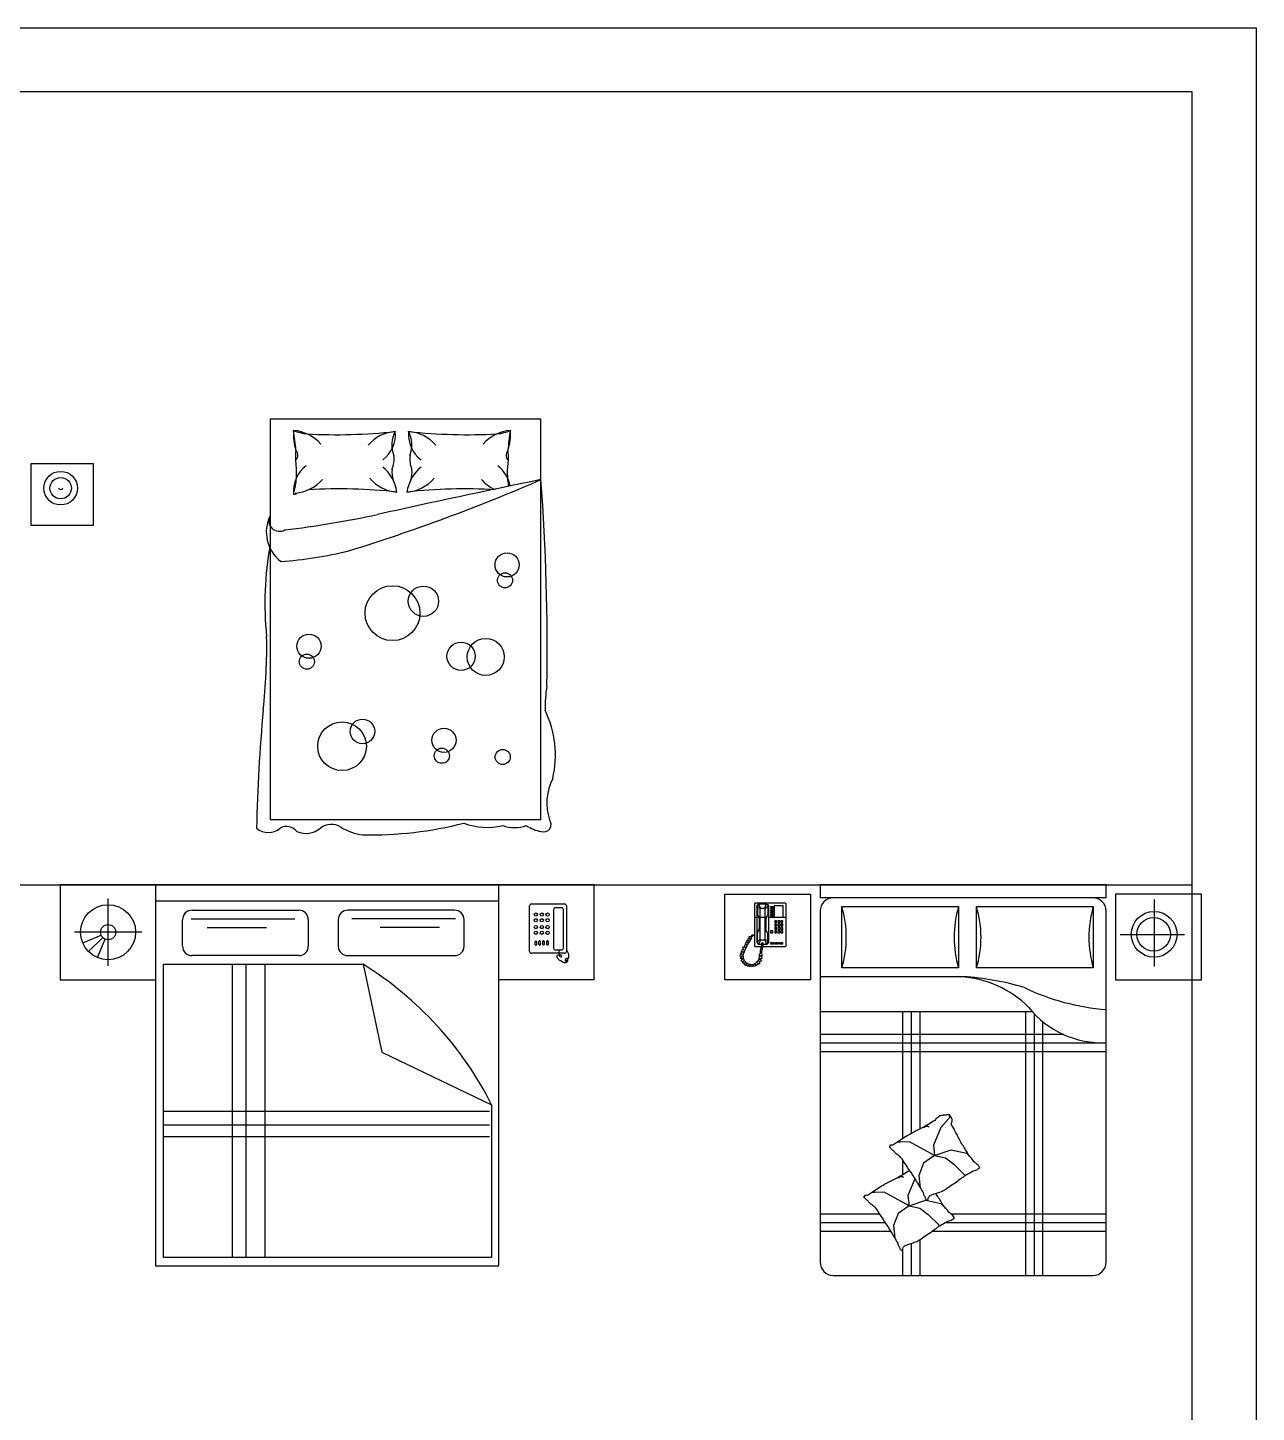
# Model space of a CAD drawing. Header units: inches. Extents: x 9.7 to 52.2, y 13.1 to 37.9.
# Drawn here: x 45.79 to 52.24, y 30.63 to 37.9 of the extents above; entities that cross this region are included whole.
import ezdxf

# ---------------------------------------------------------------- set-up
doc = ezdxf.new("R2010")
doc.units = ezdxf.units.IN
doc.header["$MEASUREMENT"] = 0
for name, color, linetype in [('02', 2, 'Continuous'), ('1', 1, 'Continuous'), ('kadrbm', 4, 'Continuous')]:
    doc.layers.add(name, color=color, linetype=linetype)

# ---------------------------------------------------------------- blocks, each defined once
blk = doc.blocks.new('kadrbm')
at = {"layer": 'kadrbm', "color": 4}
blk.add_lwpolyline([(0, 0), (0, 24.7972), (21, 24.7972), (21, 0), (0, 0)], close=True, dxfattribs=at)
blk.add_lwpolyline([(20.6631, 0.3257), (20.6631, 24.4603), (0.3369, 24.4603), (0.3369, 0.3257), (20.6631, 0.3257)], dxfattribs=at)

msp = doc.modelspace()

# ---------------------------------------------------------------- linework, layer by layer
at = {"layer": '02'}
for p, q in [((48.4853, 35.8441), (47.0654, 35.8441)), ((47.0654, 35.8441), (47.0654, 33.7406)), ((48.4853, 33.7406), (48.4853, 35.8441)), ((48.4853, 33.7406), (47.0654, 33.7406)), ((48.764, 33.4004), (45.964, 33.4004)), ((45.964, 33.4004), (45.964, 32.9004)), ((46.464, 33.4004), (46.464, 31.4004)), ((48.264, 31.4004), (48.264, 33.4004)), ((48.764, 32.9004), (48.764, 33.4004)), ((49.4498, 32.9004), (49.4498, 33.3504)), ((49.4498, 33.3504), (49.8998, 33.3504)), ((49.8998, 33.3504), (49.8998, 32.9004)), ((51.4498, 33.4004), (49.9498, 33.4004)), ((49.9498, 33.4004), (49.9498, 33.3314)), ((51.4498, 33.3314), (51.4498, 33.4004)), ((51.9498, 33.3504), (51.4998, 33.3504)), ((51.4998, 33.3504), (51.4998, 32.9004)), ((51.9498, 32.9004), (51.9498, 33.3504)), ((46.2148, 32.9747), (46.2148, 33.3276)), ((48.264, 33.3135), (46.464, 33.3135)), ((48.4255, 33.0508), (48.4255, 33.2898)), ((48.4355, 33.2998), (48.6086, 33.2998)), ((48.5929, 33.2798), (48.5614, 33.2798)), ((48.6186, 33.2898), (48.6186, 33.0508)), ((49.6078, 33.304), (49.6046, 33.3008)), ((49.6046, 33.3008), (49.6046, 33.0796)), ((49.7681, 33.304), (49.6078, 33.304)), ((49.6254, 33.2992), (49.6174, 33.2912)), ((49.6174, 33.2912), (49.6174, 33.0988)), ((49.6222, 33.2944), (49.6206, 33.288)), ((49.6206, 33.288), (49.635, 33.2736)), ((49.6206, 33.288), (49.6206, 33.2447)), ((49.6286, 33.2976), (49.6222, 33.2944)), ((49.6366, 33.2768), (49.6286, 33.2976)), ((49.6671, 33.2976), (49.6286, 33.2976)), ((49.6591, 33.2768), (49.6671, 33.2976)), ((49.6751, 33.288), (49.6607, 33.2736)), ((49.6671, 33.2976), (49.6735, 33.2944)), ((49.6799, 33.2912), (49.6735, 33.2992)), ((49.6735, 33.2944), (49.6751, 33.288)), ((49.6751, 33.288), (49.6751, 33.2447)), ((49.6799, 33.0972), (49.6799, 33.2912)), ((49.6911, 33.2864), (49.704, 33.2864)), ((49.6911, 33.2816), (49.6911, 33.2864)), ((49.704, 33.2816), (49.6911, 33.2816)), ((49.704, 33.2864), (49.704, 33.2816)), ((49.7553, 33.2896), (49.7088, 33.2896)), ((49.7088, 33.2896), (49.7088, 33.2303)), ((49.7553, 33.2303), (49.7553, 33.2896)), ((49.7713, 33.3008), (49.7681, 33.304)), ((49.7713, 33.0796), (49.7713, 33.3008)), ((51.4498, 33.3314), (49.9498, 33.3314)), ((50.0638, 33.2855), (50.6759, 33.2855)), ((50.0638, 32.9637), (50.0638, 33.2855)), ((50.6759, 33.2855), (50.6759, 32.9637)), ((50.7706, 32.9637), (50.7706, 33.2855)), ((50.7706, 33.2855), (51.3827, 33.2855)), ((51.3827, 33.2855), (51.3827, 32.9637)), ((51.7017, 33.3224), (51.7017, 32.9707)), ((46.605, 33.0781), (46.605, 33.2167)), ((46.6502, 33.2216), (47.1941, 33.2216)), ((46.655, 33.2667), (47.2151, 33.2667)), ((47.2651, 33.2167), (47.2651, 33.0781)), ((47.422, 33.2167), (47.422, 33.0781)), ((48.0322, 33.2667), (47.472, 33.2667)), ((48.037, 33.2216), (47.4931, 33.2216)), ((48.0822, 33.0781), (48.0822, 33.2167)), ((48.5514, 33.2698), (48.5514, 33.0679)), ((48.6029, 33.0679), (48.6029, 33.2698)), ((49.6174, 33.2277), (49.6046, 33.2277)), ((49.6206, 33.2447), (49.6238, 33.2367)), ((49.6238, 33.2367), (49.6286, 33.2287)), ((49.6286, 33.2287), (49.6302, 33.2175)), ((49.6669, 33.2277), (49.6288, 33.2277)), ((49.6302, 33.2175), (49.6302, 33.171)), ((49.635, 33.2736), (49.6366, 33.2768)), ((49.635, 33.1149), (49.635, 33.2736)), ((49.6366, 33.2768), (49.6591, 33.2768)), ((49.6607, 33.2736), (49.6591, 33.2768)), ((49.6607, 33.1149), (49.6607, 33.2736)), ((49.6671, 33.2287), (49.6655, 33.2175)), ((49.6655, 33.2175), (49.6655, 33.171)), ((49.6719, 33.2367), (49.6671, 33.2287)), ((49.6751, 33.2447), (49.6719, 33.2367)), ((49.7713, 33.2277), (49.6799, 33.2277)), ((49.6911, 33.272), (49.6911, 33.2768)), ((49.6911, 33.2768), (49.704, 33.2768)), ((49.704, 33.272), (49.6911, 33.272)), ((49.6911, 33.2623), (49.6911, 33.2672)), ((49.6911, 33.2672), (49.704, 33.2672)), ((49.704, 33.2623), (49.6911, 33.2623)), ((49.6911, 33.2527), (49.6911, 33.2575)), ((49.6911, 33.2575), (49.704, 33.2575)), ((49.704, 33.2527), (49.6911, 33.2527)), ((49.6911, 33.2431), (49.6911, 33.2479)), ((49.6911, 33.2479), (49.704, 33.2479)), ((49.704, 33.2431), (49.6911, 33.2431)), ((49.6911, 33.2335), (49.6911, 33.2383)), ((49.6911, 33.2383), (49.704, 33.2383)), ((49.704, 33.2335), (49.6911, 33.2335)), ((49.704, 33.2768), (49.704, 33.272)), ((49.704, 33.2672), (49.704, 33.2623)), ((49.704, 33.2575), (49.704, 33.2527)), ((49.704, 33.2479), (49.704, 33.2431)), ((49.704, 33.2383), (49.704, 33.2335)), ((49.7088, 33.2303), (49.7553, 33.2303)), ((49.7216, 33.211), (49.712, 33.211)), ((49.712, 33.211), (49.712, 33.2014)), ((49.7216, 33.2014), (49.7216, 33.211)), ((49.728, 33.211), (49.728, 33.2014)), ((49.7376, 33.211), (49.728, 33.211)), ((49.7376, 33.2014), (49.7376, 33.211)), ((49.744, 33.211), (49.744, 33.2014)), ((49.7537, 33.211), (49.744, 33.211)), ((49.7537, 33.2014), (49.7537, 33.211)), ((49.9498, 33.2625), (49.9498, 31.4194)), ((51.4498, 31.4194), (51.4498, 33.2625)), ((46.3913, 33.1512), (46.0383, 33.1512)), ((46.0814, 33.0959), (46.1781, 33.136)), ((46.7341, 33.1764), (47.0456, 33.1764)), ((47.953, 33.1764), (47.6416, 33.1764)), ((49.5873, 33.1295), (49.5918, 33.1357)), ((49.5918, 33.1357), (49.5957, 33.138)), ((49.5986, 33.1328), (49.5951, 33.1302)), ((49.5957, 33.138), (49.6046, 33.1389)), ((49.6046, 33.1341), (49.5986, 33.1328)), ((49.6206, 33.1437), (49.6238, 33.1517)), ((49.6206, 33.1004), (49.6206, 33.1437)), ((49.6238, 33.1517), (49.6286, 33.1598)), ((49.6286, 33.1598), (49.6302, 33.171)), ((49.6671, 33.1598), (49.6655, 33.171)), ((49.6719, 33.1517), (49.6671, 33.1598)), ((49.6751, 33.1437), (49.6719, 33.1517)), ((49.6751, 33.1004), (49.6751, 33.1437)), ((49.6895, 33.1581), (49.6895, 33.1485)), ((49.7024, 33.1581), (49.6895, 33.1581)), ((49.6895, 33.1485), (49.7024, 33.1485)), ((49.7024, 33.1485), (49.7024, 33.1581)), ((49.712, 33.2014), (49.7216, 33.2014)), ((49.712, 33.1934), (49.712, 33.1838)), ((49.7216, 33.1934), (49.712, 33.1934)), ((49.712, 33.1838), (49.7216, 33.1838)), ((49.7216, 33.1758), (49.712, 33.1758)), ((49.712, 33.1758), (49.712, 33.1662)), ((49.712, 33.1662), (49.7216, 33.1662)), ((49.712, 33.1581), (49.712, 33.1485)), ((49.7216, 33.1581), (49.712, 33.1581)), ((49.712, 33.1485), (49.7216, 33.1485)), ((49.7216, 33.1838), (49.7216, 33.1934)), ((49.7216, 33.1662), (49.7216, 33.1758)), ((49.7216, 33.1485), (49.7216, 33.1581)), ((49.728, 33.2014), (49.7376, 33.2014)), ((49.728, 33.1934), (49.728, 33.1838)), ((49.7376, 33.1934), (49.728, 33.1934)), ((49.728, 33.1838), (49.7376, 33.1838)), ((49.728, 33.1758), (49.728, 33.1662)), ((49.7376, 33.1758), (49.728, 33.1758)), ((49.728, 33.1662), (49.7376, 33.1662)), ((49.728, 33.1581), (49.728, 33.1485)), ((49.7376, 33.1581), (49.728, 33.1581)), ((49.728, 33.1485), (49.7376, 33.1485)), ((49.7376, 33.1838), (49.7376, 33.1934)), ((49.7376, 33.1662), (49.7376, 33.1758)), ((49.7376, 33.1485), (49.7376, 33.1581)), ((49.744, 33.2014), (49.7537, 33.2014)), ((49.744, 33.1934), (49.744, 33.1838)), ((49.7537, 33.1934), (49.744, 33.1934)), ((49.744, 33.1838), (49.7537, 33.1838)), ((49.744, 33.1758), (49.744, 33.1662)), ((49.7537, 33.1758), (49.744, 33.1758)), ((49.744, 33.1662), (49.7537, 33.1662)), ((49.744, 33.1581), (49.744, 33.1485)), ((49.7537, 33.1581), (49.744, 33.1581)), ((49.744, 33.1485), (49.7537, 33.1485)), ((49.7537, 33.1838), (49.7537, 33.1934)), ((49.7537, 33.1662), (49.7537, 33.1758)), ((49.7537, 33.1485), (49.7537, 33.1581)), ((51.5227, 33.1399), (51.8608, 33.1399)), ((46.1127, 33.0491), (46.1867, 33.1231)), ((46.1595, 33.0178), (46.1996, 33.1145)), ((49.5376, 33.0506), (49.5406, 33.0604)), ((49.5406, 33.0604), (49.5503, 33.0594)), ((49.5445, 33.0688), (49.548, 33.074)), ((49.5503, 33.0594), (49.5445, 33.0688)), ((49.548, 33.074), (49.5571, 33.0714)), ((49.5522, 33.0802), (49.5558, 33.087)), ((49.5571, 33.0714), (49.5522, 33.0802)), ((49.5652, 33.0782), (49.5548, 33.0594)), ((49.5558, 33.087), (49.5646, 33.0841)), ((49.5587, 33.0915), (49.562, 33.0987)), ((49.5646, 33.0841), (49.5587, 33.0915)), ((49.562, 33.0987), (49.5707, 33.0948)), ((49.5639, 33.1023), (49.5665, 33.1075)), ((49.5707, 33.0948), (49.5639, 33.1023)), ((49.5665, 33.0815), (49.5642, 33.0808)), ((49.5642, 33.0808), (49.5652, 33.0782)), ((49.5665, 33.1075), (49.5759, 33.1045)), ((49.5733, 33.0948), (49.5665, 33.0815)), ((49.5707, 33.1139), (49.5733, 33.1188)), ((49.5759, 33.1045), (49.5707, 33.1139)), ((49.5733, 33.1188), (49.5818, 33.1162)), ((49.5837, 33.1123), (49.5733, 33.0948)), ((49.5766, 33.1247), (49.5779, 33.1282)), ((49.5818, 33.1162), (49.5766, 33.1247)), ((49.5779, 33.1282), (49.5814, 33.1292)), ((49.5814, 33.1292), (49.5873, 33.1295)), ((49.5895, 33.1221), (49.5837, 33.1123)), ((49.5857, 33.1253), (49.5895, 33.1221)), ((49.5889, 33.1253), (49.5857, 33.1253)), ((49.5908, 33.1273), (49.5889, 33.1253)), ((49.5951, 33.1302), (49.5908, 33.1273)), ((49.6046, 33.0796), (49.6078, 33.0764)), ((49.6078, 33.0764), (49.6423, 33.0764)), ((49.6174, 33.0988), (49.6254, 33.0892)), ((49.6206, 33.1004), (49.635, 33.1149)), ((49.6222, 33.094), (49.6206, 33.1004)), ((49.6286, 33.0908), (49.6222, 33.094)), ((49.6254, 33.0892), (49.6442, 33.0892)), ((49.6366, 33.1117), (49.6286, 33.0908)), ((49.635, 33.1149), (49.6366, 33.1117)), ((49.6366, 33.1117), (49.6591, 33.1117)), ((49.6376, 33.0571), (49.6414, 33.0724)), ((49.6414, 33.0724), (49.6437, 33.0828)), ((49.6453, 33.0656), (49.6414, 33.0503)), ((49.6437, 33.0828), (49.6446, 33.0956)), ((49.6446, 33.0956), (49.6495, 33.0956)), ((49.6492, 33.0818), (49.6453, 33.0656)), ((49.6479, 33.0764), (49.7681, 33.0764)), ((49.6495, 33.0956), (49.6492, 33.0818)), ((49.6494, 33.0892), (49.6719, 33.0892)), ((49.6607, 33.1149), (49.6591, 33.1117)), ((49.6591, 33.1117), (49.6671, 33.0908)), ((49.6751, 33.1004), (49.6607, 33.1149)), ((49.6671, 33.0908), (49.6735, 33.094)), ((49.6719, 33.0892), (49.6799, 33.0972)), ((49.6735, 33.094), (49.6751, 33.1004)), ((49.6911, 33.0876), (49.6911, 33.0972)), ((49.6911, 33.0972), (49.7072, 33.0972)), ((49.7072, 33.0876), (49.6911, 33.0876)), ((49.7072, 33.0972), (49.7072, 33.0876)), ((49.7075, 33.082), (49.7075, 33.082)), ((49.7136, 33.0972), (49.7296, 33.0972)), ((49.7136, 33.0876), (49.7136, 33.0972)), ((49.7296, 33.0876), (49.7136, 33.0876)), ((49.7296, 33.0972), (49.7296, 33.0876)), ((49.736, 33.0972), (49.752, 33.0972)), ((49.736, 33.0876), (49.736, 33.0972)), ((49.752, 33.0876), (49.736, 33.0876)), ((49.752, 33.0972), (49.752, 33.0876)), ((49.7681, 33.0764), (49.7713, 33.0796)), ((47.2151, 33.0281), (46.655, 33.0281)), ((47.472, 33.0281), (48.0322, 33.0281)), ((48.6086, 33.0408), (48.4355, 33.0408)), ((48.5614, 33.0579), (48.5929, 33.0579)), ((48.5688, 33.0276, -10.4), (48.5678, 33.0255, -10.4)), ((48.5678, 33.0255, -10.4), (48.5678, 33.023, -10.4)), ((48.5678, 33.023, -10.4), (48.5687, 33.0202, -10.4)), ((48.5687, 33.0202, -10.4), (48.5703, 33.0172, -10.4)), ((48.5707, 33.0292, -10.4), (48.5688, 33.0276, -10.4)), ((48.5703, 33.0172, -10.4), (48.5724, 33.0142, -10.4)), ((48.5733, 33.0305, -10.4), (48.5707, 33.0292, -10.4)), ((48.5724, 33.0142, -10.4), (48.5748, 33.0113, -10.4)), ((48.5763, 33.0313, -10.4), (48.5733, 33.0305, -10.4)), ((48.5748, 33.0113, -10.4), (48.5773, 33.0087, -10.4)), ((48.5796, 33.0318, -10.4), (48.5763, 33.0313, -10.4)), ((48.5773, 33.0087, -10.4), (48.5797, 33.0064, -10.4)), ((48.583, 33.0318, -10.4), (48.5796, 33.0318, -10.4)), ((48.5797, 33.0064, -10.4), (48.5818, 33.0047, -10.4)), ((48.5808, 33.0569, -10.4), (48.5799, 33.0459, -10.4)), ((48.5799, 33.0459, -10.4), (48.5801, 33.0375, -10.4)), ((48.5801, 33.0375, -10.4), (48.5812, 33.0312, -10.4)), ((48.5812, 33.0312, -10.4), (48.5829, 33.0269, -10.4)), ((48.5818, 33.0047, -10.4), (48.5835, 33.0036, -10.4)), ((48.5829, 33.0269, -10.4), (48.5851, 33.0241, -10.4)), ((48.5861, 33.0316, -10.4), (48.583, 33.0318, -10.4)), ((48.5835, 33.0036, -10.4), (48.5848, 33.0031, -10.4)), ((48.5848, 33.0031, -10.4), (48.5858, 33.0029, -10.4)), ((48.5851, 33.0241, -10.4), (48.5874, 33.0226, -10.4)), ((48.5858, 33.0029, -10.4), (48.5865, 33.003, -10.4)), ((48.589, 33.031, -10.4), (48.5861, 33.0316, -10.4)), ((48.5865, 33.003, -10.4), (48.5871, 33.0032, -10.4)), ((48.5871, 33.0032, -10.4), (48.5875, 33.0035, -10.4)), ((48.5874, 33.0226, -10.4), (48.5897, 33.0221, -10.4)), ((48.5875, 33.0035, -10.4), (48.588, 33.0036, -10.4)), ((48.588, 33.0036, -10.4), (48.5886, 33.0034, -10.4)), ((48.5886, 33.0034, -10.4), (48.5893, 33.0028, -10.4)), ((48.5912, 33.0301, -10.4), (48.589, 33.031, -10.4)), ((48.5893, 33.0028, -10.4), (48.5902, 33.0019, -10.4)), ((48.5897, 33.0221, -10.4), (48.5917, 33.0223, -10.4)), ((48.5902, 33.0019, -10.4), (48.5913, 33.0007, -10.4)), ((48.5929, 33.0289, -10.4), (48.5912, 33.0301, -10.4)), ((48.5913, 33.0007, -10.4), (48.5926, 32.9994, -10.4)), ((48.5917, 33.0223, -10.4), (48.5932, 33.0229, -10.4)), ((48.5926, 32.9994, -10.4), (48.5941, 32.998, -10.4)), ((48.5941, 33.0276, -10.4), (48.5929, 33.0289, -10.4)), ((48.5932, 33.0229, -10.4), (48.5942, 33.0238, -10.4)), ((48.5947, 33.0263, -10.4), (48.5941, 33.0276, -10.4)), ((48.5941, 32.998, -10.4), (48.5959, 32.9966, -10.4)), ((48.5942, 33.0238, -10.4), (48.5947, 33.025, -10.4)), ((48.5947, 33.025, -10.4), (48.5947, 33.0263, -10.4)), ((48.5959, 32.9966, -10.4), (48.5979, 32.9953, -10.4)), ((48.5979, 32.9953, -10.4), (48.6002, 32.9941, -10.4)), ((48.6002, 32.9941, -10.4), (48.6028, 32.9933, -10.4)), ((48.6028, 32.9933, -10.4), (48.6055, 32.9926, -10.4)), ((48.6055, 32.9926, -10.4), (48.6084, 32.9923, -10.4)), ((48.6084, 32.9923, -10.4), (48.6113, 32.9922, -10.4)), ((48.6113, 32.9922, -10.4), (48.6141, 32.9924, -10.4)), ((48.6117, 33.0053, -10.4), (48.6116, 33.0038, -10.4)), ((48.6116, 33.0038, -10.4), (48.6118, 33.0026, -10.4)), ((48.6122, 33.0068, -10.4), (48.6117, 33.0053, -10.4)), ((48.6118, 33.0026, -10.4), (48.6125, 33.0016, -10.4)), ((48.6129, 33.0084, -10.4), (48.6122, 33.0068, -10.4)), ((48.6125, 33.0016, -10.4), (48.6136, 33.0011, -10.4)), ((48.6139, 33.0098, -10.4), (48.6129, 33.0084, -10.4)), ((48.6136, 33.0011, -10.4), (48.6151, 33.001, -10.4)), ((48.615, 33.0112, -10.4), (48.6139, 33.0098, -10.4)), ((48.6141, 32.9924, -10.4), (48.6168, 32.9929, -10.4)), ((48.6162, 33.0122, -10.4), (48.615, 33.0112, -10.4)), ((48.6151, 33.001, -10.4), (48.617, 33.0013, -10.4)), ((48.6176, 33.0129, -10.4), (48.6162, 33.0122, -10.4)), ((48.6168, 32.9929, -10.4), (48.6193, 32.9937, -10.4)), ((48.617, 33.0013, -10.4), (48.619, 33.0022, -10.4)), ((48.6189, 33.0133, -10.4), (48.6176, 33.0129, -10.4)), ((48.6222, 33.0527, -10.4), (48.6186, 33.056, -10.4)), ((48.6202, 33.0134, -10.4), (48.6189, 33.0133, -10.4)), ((48.619, 33.0022, -10.4), (48.6212, 33.0037, -10.4)), ((48.6193, 32.9937, -10.4), (48.6214, 32.9948, -10.4)), ((48.6215, 33.0131, -10.4), (48.6202, 33.0134, -10.4)), ((48.6212, 33.0037, -10.4), (48.6234, 33.0059, -10.4)), ((48.6214, 32.9948, -10.4), (48.6231, 32.9963, -10.4)), ((48.6227, 33.0125, -10.4), (48.6215, 33.0131, -10.4)), ((48.6268, 33.0463, -10.4), (48.6222, 33.0527, -10.4)), ((48.6238, 33.0117, -10.4), (48.6227, 33.0125, -10.4)), ((48.6231, 32.9963, -10.4), (48.6244, 32.9979, -10.4)), ((48.6234, 33.0059, -10.4), (48.6256, 33.0088, -10.4)), ((48.6247, 33.0106, -10.4), (48.6238, 33.0117, -10.4)), ((48.6244, 32.9979, -10.4), (48.6254, 32.9998, -10.4)), ((48.6255, 33.0092, -10.4), (48.6247, 33.0106, -10.4)), ((48.6254, 32.9998, -10.4), (48.626, 33.0017, -10.4)), ((48.626, 33.0075, -10.4), (48.6255, 33.0092, -10.4)), ((48.6256, 33.0088, -10.4), (48.6277, 33.0124, -10.4)), ((48.6263, 33.0057, -10.4), (48.626, 33.0075, -10.4)), ((48.626, 33.0017, -10.4), (48.6263, 33.0037, -10.4)), ((48.6263, 33.0037, -10.4), (48.6263, 33.0057, -10.4)), ((48.6298, 33.0398, -10.4), (48.6268, 33.0463, -10.4)), ((48.6277, 33.0124, -10.4), (48.6295, 33.0168, -10.4)), ((48.6295, 33.0168, -10.4), (48.6309, 33.0219, -10.4)), ((48.6313, 33.0335, -10.4), (48.6298, 33.0398, -10.4)), ((48.6309, 33.0219, -10.4), (48.6316, 33.0275, -10.4)), ((48.6316, 33.0275, -10.4), (48.6313, 33.0335, -10.4)), ((49.5308, 33.0253), (49.5324, 33.0334)), ((49.5409, 33.0224), (49.5308, 33.0253)), ((49.5324, 33.0334), (49.5412, 33.0334)), ((49.5324, 33.0175), (49.5409, 33.0224)), ((49.5337, 33.011), (49.5324, 33.0175)), ((49.5438, 33.0114), (49.5337, 33.011)), ((49.5344, 33.0399), (49.5367, 33.0474)), ((49.5412, 33.0334), (49.5344, 33.0399)), ((49.536, 33.0026), (49.5438, 33.0114)), ((49.5386, 32.9961), (49.536, 33.0026)), ((49.5367, 33.0474), (49.547, 33.0471)), ((49.547, 33.0471), (49.5376, 33.0506)), ((49.548, 32.999), (49.5386, 32.9961)), ((49.5435, 32.9903), (49.548, 32.999)), ((49.5477, 32.9864), (49.5435, 32.9903)), ((49.5548, 33.0594), (49.5441, 33.0289)), ((49.5441, 33.0289), (49.5487, 33.0046)), ((49.5568, 32.9903), (49.5477, 32.9864)), ((49.5487, 33.0046), (49.5629, 32.9906)), ((49.5529, 32.9815), (49.5568, 32.9903)), ((49.5629, 32.9906), (49.5818, 32.9825)), ((49.6012, 32.9841), (49.6184, 32.9932)), ((49.6184, 32.9932), (49.6307, 33.0088)), ((49.621, 32.9896), (49.6223, 32.9809)), ((49.6285, 32.9841), (49.621, 32.9896)), ((49.6333, 32.9899), (49.6285, 32.9841)), ((49.6288, 32.999), (49.6333, 32.9899)), ((49.6385, 32.9971), (49.6288, 32.999)), ((49.6307, 33.0088), (49.6324, 33.0292)), ((49.6311, 33.0367), (49.6369, 33.0409)), ((49.6324, 33.0292), (49.6311, 33.0367)), ((49.644, 33.0127), (49.6337, 33.0117)), ((49.6337, 33.0117), (49.6427, 33.0046)), ((49.645, 33.0286), (49.6356, 33.0269)), ((49.6356, 33.0269), (49.6447, 33.0214)), ((49.6366, 33.0493), (49.6376, 33.0571)), ((49.6369, 33.0409), (49.6366, 33.0493)), ((49.6427, 33.0046), (49.6385, 32.9971)), ((49.6418, 33.0419), (49.6408, 33.0399)), ((49.6408, 33.0399), (49.6444, 33.0364)), ((49.6414, 33.0503), (49.6418, 33.0419)), ((49.6447, 33.0214), (49.644, 33.0127)), ((49.6444, 33.0364), (49.645, 33.0286)), ((46.5061, 31.4449), (46.5061, 32.983)), ((46.5061, 32.983), (47.5521, 32.983)), ((46.8679, 31.4482), (46.8679, 32.9814)), ((46.9396, 31.4482), (46.9396, 32.9814)), ((47.0383, 31.4482), (47.0383, 32.9814)), ((47.5521, 32.983), (47.6508, 32.5219)), ((49.5581, 32.977), (49.5529, 32.9815)), ((49.5649, 32.9854), (49.5581, 32.977)), ((49.5639, 32.9757), (49.5649, 32.9854)), ((49.5691, 32.9731), (49.5639, 32.9757)), ((49.5766, 32.9796), (49.5691, 32.9731)), ((49.5769, 32.9708), (49.5766, 32.9796)), ((49.5831, 32.9692), (49.5769, 32.9708)), ((49.5818, 32.9825), (49.6012, 32.9841)), ((49.5866, 32.9796), (49.5831, 32.9692)), ((49.5889, 32.9701), (49.5866, 32.9796)), ((49.5944, 32.9708), (49.5889, 32.9701)), ((49.5983, 32.9796), (49.5944, 32.9708)), ((49.6025, 32.9708), (49.5983, 32.9796)), ((49.6093, 32.9727), (49.6025, 32.9708)), ((49.6084, 32.9835), (49.6093, 32.9727)), ((49.6161, 32.977), (49.6084, 32.9835)), ((49.6223, 32.9809), (49.6161, 32.977)), ((50.6998, 32.9177), (49.9498, 32.9177)), ((50.6759, 32.9637), (50.0638, 32.9637)), ((51.3827, 32.9637), (50.7706, 32.9637)), ((45.964, 32.9004), (46.464, 32.9004)), ((48.764, 32.9004), (48.264, 32.9004)), ((49.8998, 32.9004), (49.4498, 32.9004)), ((51.4998, 32.9004), (51.9498, 32.9004)), ((51.0676, 32.7338), (49.9498, 32.7338)), ((50.3826, 32.7338), (50.3826, 32.0675)), ((50.4279, 32.7338), (50.4279, 32.0948)), ((50.4731, 32.7338), (50.4731, 32.1178)), ((51.0264, 32.7338), (51.0264, 31.3504)), ((51.0717, 32.7253), (51.0717, 31.3504)), ((51.1169, 32.6827), (51.1169, 31.3504)), ((51.2282, 32.6136), (49.9498, 32.6136)), ((51.4498, 32.5684), (49.9498, 32.5684)), ((47.6508, 32.5219), (48.2265, 32.2448)), ((51.4498, 32.5231), (49.9498, 32.5231)), ((48.2157, 32.211), (46.5048, 32.211)), ((48.2265, 32.2448), (48.2265, 31.4449)), ((48.2157, 32.1394), (46.5048, 32.1394)), ((50.582, 32.1258), (50.5437, 32.0336)), ((50.6378, 32.1876), (50.582, 32.1258)), ((48.2157, 32.0767), (46.5048, 32.0767)), ((50.3696, 32.0499), (50.3577, 32.0497)), ((50.4188, 32.0511), (50.3696, 32.0499)), ((50.5499, 31.9794), (50.4188, 32.0511)), ((50.5499, 31.9794), (50.4921, 31.939)), ((50.5437, 32.0336), (50.5499, 31.9794)), ((50.5499, 31.9794), (50.6373, 32.0094)), ((50.5499, 31.9794), (50.6066, 31.9671)), ((50.6373, 32.0094), (50.7168, 31.9915)), ((50.7168, 31.9915), (50.7311, 31.9783)), ((50.3826, 31.9547), (50.3826, 31.8779)), ((50.4921, 31.939), (50.4683, 31.8752)), ((50.6066, 31.9671), (50.6504, 31.9337)), ((50.6504, 31.9337), (50.7072, 31.8779)), ((50.4463, 31.8568), (50.4101, 31.7697)), ((50.4683, 31.8752), (50.4753, 31.8097)), ((50.7072, 31.8779), (50.7065, 31.8722)), ((50.2359, 31.7859), (50.2241, 31.7857)), ((50.2852, 31.7871), (50.2359, 31.7859)), ((50.4162, 31.7154), (50.2852, 31.7871)), ((50.4101, 31.7697), (50.4162, 31.7154)), ((50.4162, 31.7154), (50.3584, 31.6751)), ((50.4162, 31.7154), (50.5036, 31.7455)), ((50.4162, 31.7154), (50.4729, 31.7032)), ((50.4729, 31.7032), (50.5167, 31.6697)), ((50.5036, 31.7455), (50.5831, 31.7275)), ((50.5831, 31.7275), (50.5975, 31.7143)), ((50.2616, 31.671), (49.9498, 31.671)), ((50.2915, 31.6257), (49.9498, 31.6257)), ((50.3584, 31.6751), (50.3346, 31.6113)), ((50.3346, 31.6113), (50.3416, 31.5458)), ((50.5167, 31.6697), (50.5736, 31.614)), ((50.5736, 31.614), (50.5728, 31.6082)), ((51.4498, 31.6257), (50.6025, 31.6257)), ((51.4498, 31.671), (50.6372, 31.671)), ((50.3202, 31.5805), (49.9498, 31.5805)), ((50.4731, 31.5376), (50.4731, 31.3504)), ((51.4498, 31.5805), (50.535, 31.5805)), ((50.3826, 31.4862), (50.3826, 31.3504)), ((50.4279, 31.5178), (50.4279, 31.3504)), ((46.464, 31.4004), (48.264, 31.4004)), ((48.2265, 31.4449), (46.5061, 31.4449)), ((50.0187, 31.3504), (51.3808, 31.3504))]:
    msp.add_line(p, q, dxfattribs=at)
msp.add_lwpolyline([(45.8104, 35.6108), (46.1357, 35.6108), (46.1357, 35.2855), (45.8104, 35.2855)], close=True, dxfattribs=at)
msp.add_lwpolyline([(45.9751, 35.4813, -1), (45.957, 35.4813)], format="xyb", dxfattribs=at)
msp.add_lwpolyline([(50.7533, 31.8996, 0.101392), (50.7765, 31.9069, -0.223768), (50.7862, 31.9128, -0.25558), (50.7866, 31.9173, -0.081563), (50.7794, 31.9283, -0.071805), (50.7688, 31.937, 0.069985), (50.7579, 31.9458, 0.03546), (50.7274, 31.9838, 0.029432), (50.6968, 32.0339, 0.001554), (50.6833, 32.0596, -0.00152), (50.6694, 32.0858, -0.004735), (50.6548, 32.1127, 0.00382), (50.6366, 32.1459, 0.296001), (50.6392, 32.177, -0.649774), (50.6304, 32.1934, -0.02319), (50.6253, 32.1928, 0.0288), (50.6212, 32.1923, 0.005727), (50.6142, 32.192, -0.004358), (50.605, 32.1917, -0.027528), (50.5859, 32.1897, -0.046214), (50.5748, 32.1869, -0.194121), (50.5647, 32.1779, 0.133719), (50.5519, 32.1635, 0.011505), (50.5204, 32.144, 0.008882), (50.4787, 32.1205, 0.012426), (50.4232, 32.0922, -0.033612), (50.4032, 32.0809), (50.3625, 32.0542), (50.3311, 32.0336, 0.224341), (50.3155, 32.0314, -0.722772), (50.3114, 32.0257, -0.103513), (50.3136, 32.0237, 0.053465), (50.3183, 32.0202, 0.030109), (50.3313, 32.0067, -0.031436), (50.3439, 31.9938, -0.05324), (50.3537, 31.9867, 0.05518), (50.3631, 31.9797, 0.056271), (50.3768, 31.9639, 0.0108), (50.4364, 31.8731, 0.00456), (50.4753, 31.8097, 0.01125), (50.4902, 31.7835, 0.069394), (50.4963, 31.7671, -0.079756), (50.5019, 31.7529, -0.106399), (50.51, 31.7442, -0.328642), (50.5142, 31.7444, -0.299547), (50.516, 31.7496, 0.189917), (50.517, 31.7578, 0.033518), (50.5214, 31.7648, 0.075627), (50.524, 31.7674, 0.053489), (50.5298, 31.7708, 0.017838), (50.5484, 31.7784, 0.038394), (50.5713, 31.7849, -0.059529), (50.5859, 31.7897, -0.035943), (50.6056, 31.8007, -0.011245), (50.665, 31.8416, -0.006203), (50.6913, 31.8611, 0.010783), (50.7065, 31.8722, 0.019485), (50.7159, 31.8782, 0.005062)], format="xyb", close=True, dxfattribs=at)
at = {"layer": '02', "elevation": 5.4277}
for points in [[(50.4183, 31.8998, 0.001256), (50.4183, 31.8996, 0.011505), (50.3868, 31.8801, 0.008882), (50.345, 31.8566, 0.012426), (50.2896, 31.8283, -0.033612), (50.2695, 31.817), (50.2288, 31.7903), (50.1974, 31.7697, 0.224341), (50.1818, 31.7675, -0.722772), (50.1777, 31.7617, -0.103513), (50.1799, 31.7597, 0.053465), (50.1846, 31.7563, 0.030109), (50.1977, 31.7428, -0.031436), (50.2103, 31.7299, -0.05324), (50.2201, 31.7227, 0.05518), (50.2295, 31.7158, 0.056271), (50.2432, 31.7, 0.0108), (50.3028, 31.6091, 0.00456), (50.3416, 31.5458, 0.01125), (50.3565, 31.5196, 0.069394), (50.3627, 31.5032, -0.079756), (50.3683, 31.489, -0.106399), (50.3764, 31.4803, -0.328642), (50.3806, 31.4804, -0.299547), (50.3824, 31.4857, 0.189917), (50.3834, 31.4939, 0.033518), (50.3878, 31.5009, 0.075627), (50.3904, 31.5035, 0.053489), (50.3962, 31.5069, 0.017838), (50.4148, 31.5145, 0.038394), (50.4377, 31.521, -0.059529), (50.4523, 31.5258, -0.035943), (50.472, 31.5368, -0.011245), (50.5313, 31.5777, -0.006203), (50.5576, 31.5972, 0.010783), (50.5728, 31.6082, 0.019485), (50.5823, 31.6142, 0.005062), (50.6197, 31.6356, 0.101392)], [(50.6197, 31.6356, 0.101392), (50.6428, 31.643, -0.223768), (50.6526, 31.6489, -0.25558), (50.653, 31.6533, -0.081563), (50.6458, 31.6644, -0.071805), (50.6352, 31.6731, 0.069985), (50.6243, 31.6819, 0.03546), (50.5937, 31.7199, 0.029432), (50.5632, 31.77, 0.000641), (50.5576, 31.7806, -0.00152)]]:
    msp.add_lwpolyline(points, format="xyb", dxfattribs=at)
at = {"layer": '02'}
for centre, radius in [((45.966, 35.4813), 0.0883), ((45.966, 35.4813), 0.056), ((48.3077, 35.0788), 0.0634), ((48.2966, 34.9977), 0.0397), ((47.7066, 34.8253), 0.1438), ((47.8688, 34.888), 0.0796), ((47.2685, 34.6521), 0.0634), ((48.0665, 34.5991), 0.0742), ((48.1955, 34.5955), 0.0969), ((47.2574, 34.571), 0.0397), ((47.4422, 34.1272), 0.1278), ((47.5491, 34.2046), 0.0644), ((47.9763, 34.1584), 0.0634), ((47.9652, 34.0772), 0.0397), ((48.2847, 34.0707), 0.0397), ((46.2148, 33.1512), 0.1444), ((48.4584, 33.244), 0.00858), ((48.4584, 33.2139), 0.00858), ((48.4899, 33.244), 0.00858), ((48.4899, 33.2139), 0.00858), ((48.5199, 33.244), 0.00858), ((48.5199, 33.2139), 0.00858), ((51.7017, 33.1399), 0.12), ((51.6993, 33.1399), 0.088), ((46.2148, 33.1512), 0.0397), ((48.4584, 33.1782), 0.00858), ((48.4584, 33.1481), 0.00858), ((48.4899, 33.1782), 0.00858), ((48.4899, 33.1481), 0.00858), ((48.5199, 33.1782), 0.00858), ((48.5199, 33.1481), 0.00858)]:
    msp.add_circle(centre, radius, dxfattribs=at)
for centre, radius, start, end in [((44.543, 44.6113), 9.9037, 287.23179, 293.45661), ((59.2236, -16.9365), 53.5502, 101.56788, 102.50629), ((36.9194, 34.6536), 11.5987, 358.96324, 4.31375), ((47.2382, 35.2509), 0.1935, 153.26565, 232.60571), ((47.1136, 35.3104), 0.0555, 150.2, 299.56443), ((46.4824, 40.7177), 5.4952, 276.88323, 282.02737), ((48.6889, 34.8793), 1.652, 169.34671, 186.12721), ((46.9883, 37.1361), 2.0433, 273.71494, 283.83432), ((44.012, 34.6499), 3.0349, 353.72989, 1.00127), ((49.2161, 34.331), 0.709, 170.85351, 181.25017), ((56.1515, 33.4873), 9.1606, 174.79424, 178.68759), ((48.0155, 34.0797), 0.5455, 347.06895, 25.62095), ((48.8013, 33.8278), 0.2853, 152.95133, 197.70792), ((47.3854, 33.6288), 0.0884, 55.43503, 129.33326), ((47.5859, 35.6655), 2.004, 268.98836, 284.31052), ((48.2051, 34.0563), 0.355, 249.58409, 282.95874), ((48.4991, 33.7163), 0.0392, 251.16598, 39.2523), ((47.0552, 33.7696), 0.0953, 229.49742, 310.50258), ((47.151, 33.6366), 0.0693, 38.12461, 119.27216), ((47.2526, 33.7925), 0.1225, 247.41067, 308.83743), ((47.595, 33.9765), 0.3178, 239.88511, 261.95467), ((48.3466, 33.9051), 0.2044, 252.36297, 287.63703), ((48.528, 33.8941), 0.2191, 236.97353, 258.75934), ((48.4355, 33.2898), 0.01, 90, 180), ((48.5614, 33.2698), 0.01, 90, 180), ((48.5929, 33.2698), 0.01, 0, 90), ((48.6086, 33.2898), 0.01, 0, 90), ((50.0187, 33.2625), 0.069, 90, 180), ((49.5122, 33.1246), 0.5747, 343.73979, 16.26021), ((51.2276, 33.1246), 0.5747, 163.73979, 196.26021), ((50.2189, 33.1246), 0.5747, 343.73979, 16.26021), ((51.9343, 33.1246), 0.5747, 163.73979, 196.26021), ((51.3808, 33.2625), 0.069, 0, 90), ((46.655, 33.2167), 0.05, 90, 180), ((47.2151, 33.2167), 0.05, 0, 90), ((47.472, 33.2167), 0.05, 90, 180), ((48.0322, 33.2167), 0.05, 0, 90), ((46.655, 33.0781), 0.05, 180, 270), ((47.2151, 33.0781), 0.05, 270, 0), ((47.472, 33.0781), 0.05, 180, 270), ((48.0322, 33.0781), 0.05, 270, 0), ((48.4755, 33.0937), 0.0228, 168.29908, 191.70093), ((48.4671, 33.0955), 0.0142, 153.43495, 168.29908), ((48.4671, 33.092), 0.0142, 191.70092, 206.56505), ((48.4617, 33.0981), 0.00822, 129.63927, 153.43495), ((48.4617, 33.0893), 0.00822, 206.56505, 230.36073), ((48.4584, 33.1021), 0.00304, 50.36073, 129.63928), ((48.4584, 33.0853), 0.00304, 230.36073, 309.63926), ((48.4551, 33.0981), 0.00822, 26.56505, 50.36073), ((48.4551, 33.0893), 0.00822, 309.63927, 333.43495), ((48.4498, 33.0955), 0.0142, 11.70092, 26.56505), ((48.4498, 33.092), 0.0142, 333.43495, 348.29908), ((48.4413, 33.0937), 0.0228, 348.29908, 11.70091), ((48.4956, 33.0951), 0.0228, 168.29908, 191.70093), ((48.4871, 33.0969), 0.0142, 153.43495, 168.29908), ((48.4871, 33.0934), 0.0142, 191.70092, 206.56505), ((48.4818, 33.0996), 0.00822, 129.63927, 153.43495), ((48.4818, 33.0907), 0.00822, 206.56505, 230.36073), ((48.4784, 33.1036), 0.00304, 50.36073, 129.63928), ((48.4784, 33.0867), 0.00304, 230.36073, 309.63926), ((48.4751, 33.0996), 0.00822, 26.56505, 50.36073), ((48.4751, 33.0907), 0.00822, 309.63927, 333.43495), ((48.4698, 33.0969), 0.0142, 11.70092, 26.56505), ((48.4698, 33.0934), 0.0142, 333.43495, 348.29908), ((48.4613, 33.0951), 0.0228, 348.29908, 11.70091), ((48.5156, 33.0951), 0.0228, 168.29908, 191.70093), ((48.5071, 33.0969), 0.0142, 153.43495, 168.29908), ((48.5071, 33.0934), 0.0142, 191.70092, 206.56505), ((48.5018, 33.0996), 0.00822, 129.63927, 153.43495), ((48.5018, 33.0907), 0.00822, 206.56505, 230.36073), ((48.4985, 33.1036), 0.00304, 50.36073, 129.63928), ((48.4985, 33.0867), 0.00304, 230.36073, 309.63926), ((48.4952, 33.0996), 0.00822, 26.56505, 50.36073), ((48.4952, 33.0907), 0.00822, 309.63927, 333.43495), ((48.4898, 33.0969), 0.0142, 11.70092, 26.56505), ((48.4898, 33.0934), 0.0142, 333.43495, 348.29908), ((48.4814, 33.0951), 0.0228, 348.29908, 11.70091), ((48.537, 33.0951), 0.0228, 168.29908, 191.70093), ((48.5286, 33.0969), 0.0142, 153.43495, 168.29908), ((48.5286, 33.0934), 0.0142, 191.70092, 206.56505), ((48.5232, 33.0996), 0.00822, 129.63927, 153.43495), ((48.5232, 33.0907), 0.00822, 206.56505, 230.36073), ((48.5199, 33.1036), 0.00304, 50.36073, 129.63928), ((48.5199, 33.0867), 0.00304, 230.36073, 309.63926), ((48.5166, 33.0996), 0.00822, 26.56505, 50.36073), ((48.5166, 33.0907), 0.00822, 309.63927, 333.43495), ((48.5113, 33.0969), 0.0142, 11.70092, 26.56505), ((48.5113, 33.0934), 0.0142, 333.43495, 348.29908), ((48.5028, 33.0951), 0.0228, 348.29908, 11.70091), ((48.5614, 33.0679), 0.01, 180, 270), ((48.5929, 33.0679), 0.01, 270, 0), ((48.4355, 33.0508), 0.01, 180, 270), ((48.6086, 33.0508), 0.01, 270, 0), ((46.5827, 31.42), 1.8392, 26.64601, 58.19167), ((50.651, 32.3594), 0.5593, 45.275, 86.52748), ((50.6204, 31.5432), 1.3768, 73.05711, 86.69354), ((51.5461, 33.9593), 1.2178, 244.48755, 265.46278), ((51.4273, 33.0583), 0.4873, 218.23373, 272.64161), ((50.5098, 32.1122), 0.02, 50.73688, 140.73689), ((50.3762, 31.8483), 0.02, 50.73688, 140.73689), ((50.0187, 31.4194), 0.069, 180, 270), ((51.3808, 31.4194), 0.069, 270, 0)]:
    msp.add_arc(centre, radius, start, end, dxfattribs=at)
at = {"layer": '1'}
msp.add_line((31.5745, 33.4004), (51.9007, 33.4004), dxfattribs=at)
for centre, radius, start, end in [((47.4463, 35.7628), 0.2596, 175.30484, 198.69419), ((45.828, 35.5641), 1.3772, 4.80985, 9.18918), ((47.2825, 36.0133), 0.2481, 247.51785, 264.26696), ((47.1731, 35.5784), 0.2062, 40.4189, 85.9871), ((47.4158, 38.607), 2.845, 266.81337, 276.16021), ((47.7355, 35.5728), 0.2062, 94.0129, 139.5811), ((47.5584, 35.7617), 0.1635, 306.5711, 5.88998), ((47.8522, 35.7081), 0.1487, 151.77364, 201.69827), ((47.9539, 35.7617), 0.1635, 174.11002, 233.4289), ((47.7768, 35.5728), 0.2062, 40.4189, 85.9871), ((48.0966, 38.607), 2.845, 263.83979, 273.18663), ((47.6602, 35.7081), 0.1487, 338.30173, 28.22636), ((48.3392, 35.5784), 0.2062, 94.0129, 139.5811), ((48.2299, 36.0133), 0.2481, 275.73304, 292.48215), ((49.6844, 35.5641), 1.3772, 170.81082, 175.19015), ((48.0661, 35.7628), 0.2596, 341.30581, 4.69516), ((47.1726, 35.6544), 0.0376, 314.4736, 42.17134), ((45.2131, 35.7181), 1.9878, 357.39054, 358.88764), ((48.3398, 35.6544), 0.0376, 137.82866, 225.5264), ((50.2992, 35.7181), 1.9878, 181.11236, 182.60946), ((46.7866, 35.5645), 0.4171, 344.0243, 8.70709), ((47.5737, 35.6346), 0.1415, 337.01696, 7.53676), ((47.9387, 35.6346), 0.1415, 172.46324, 202.98304), ((48.7258, 35.5645), 0.4171, 171.29291, 190.24934), ((47.3503, 35.4664), 0.1635, 126.5711, 185.88998), ((47.7444, 35.6668), 0.2062, 220.4189, 265.9871), ((47.5252, 35.4318), 0.2069, 8.14195, 50.82863), ((47.8578, 35.5665), 0.1543, 175.22328, 196.23004), ((47.9872, 35.4318), 0.2069, 129.17137, 171.85805), ((47.768, 35.6668), 0.2062, 274.0129, 319.5811), ((47.6546, 35.5665), 0.1543, 343.76996, 4.77672), ((48.1621, 35.4664), 0.1635, 8.97764, 53.4289), ((47.182, 35.6612), 0.2062, 274.0129, 319.5811), ((47.4247, 32.6325), 2.845, 83.83979, 93.18663), ((48.0877, 32.6325), 2.845, 86.81337, 96.16021), ((48.3303, 35.6612), 0.2062, 220.4189, 244.59208), ((47.4092, 33.9623), 1.5038, 97.85852, 98.47626), ((47.1731, 35.6553), 0.2062, 274.0129, 278.34166)]:
    msp.add_arc(centre, radius, start, end, dxfattribs=at)

# ---------------------------------------------------------------- block references
at = {"layer": 'kadrbm'}
msp.add_blockref('kadrbm', (31.2376, 13.1005), dxfattribs=at)

doc.saveas('drawing.dxf')
